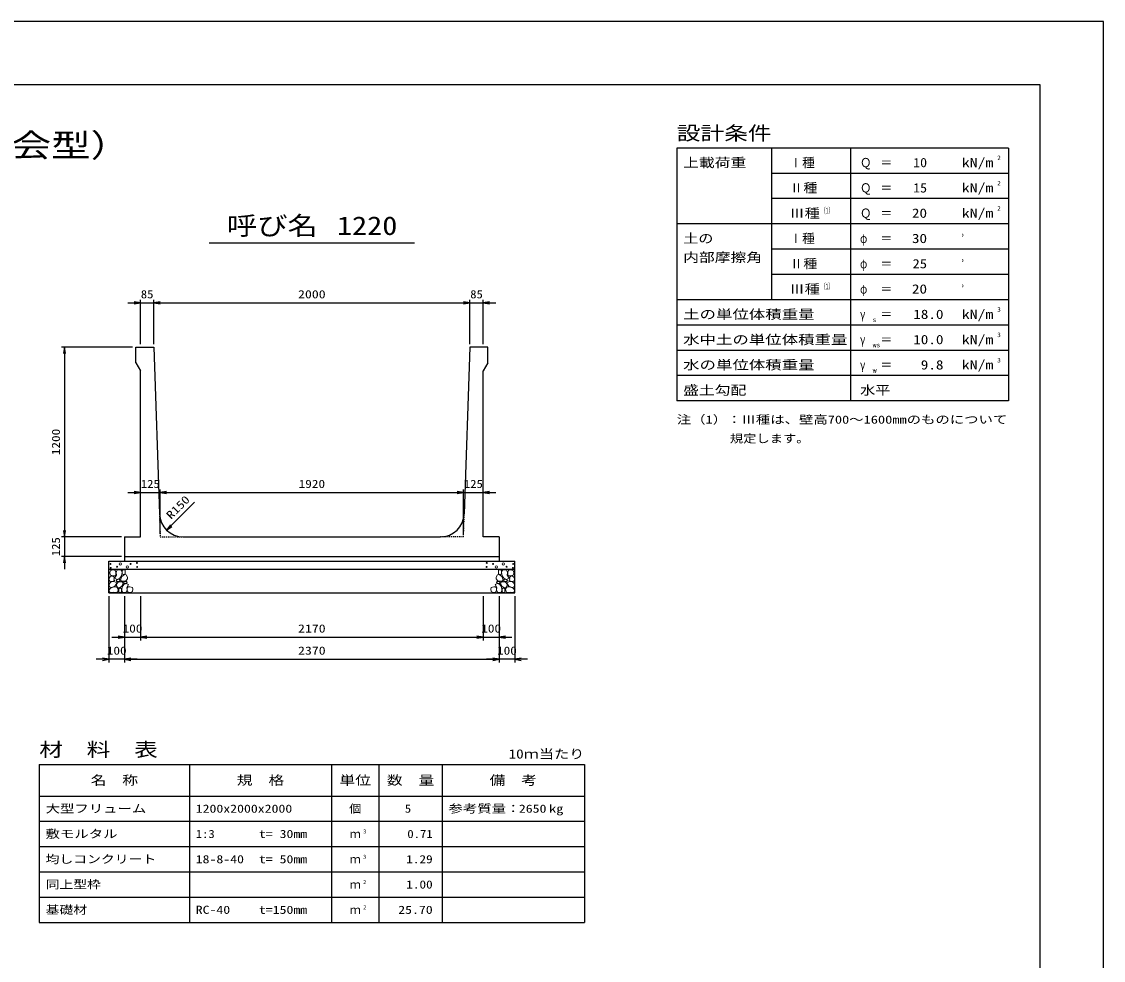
# Model space of a CAD drawing. Units: millimetres at full size. Extents: x 0 to 16820, y 0 to 11880.
# Drawn here: x 9973 to 16820, y 5940 to 11880 of the extents above; entities that cross this region are included whole.
import ezdxf
from ezdxf.enums import TextEntityAlignment as Align

# ---------------------------------------------------------------- set-up
doc = ezdxf.new("R2010")
doc.units = ezdxf.units.MM
doc.linetypes.add('DASHED_SPACED', pattern=[12, 6, -6])
for name, color, linetype, lineweight in [('0_2', 7, 'Continuous', 25), ('D-DCR-HCHn', 4, 'Continuous', 9), ('D-MTR-FRAM', 7, 'Continuous', 25), ('D-MTR-LINE', 7, 'Continuous', 25), ('D-STR-DIM', 7, 'Continuous', 25), ('D-STR-STRn', 1, 'Continuous', 25), ('D-TTL', 2, 'Continuous', 25), ('D-TTL-FRAM', 2, 'Continuous', 25), ('D-TTL-LINE', 7, 'Continuous', 25), ('D-TTL-TXT', 7, 'Continuous', 25)]:
    doc.layers.add(name, color=color, linetype=linetype, lineweight=lineweight)
for name, color, linetype in [('D-DOC', 7, 'Continuous'), ('D-MTR', 7, 'Continuous'), ('D-MTR-TXT', 7, 'Continuous')]:
    doc.layers.add(name, color=color, linetype=linetype)
doc.styles.add('ＭＳ ゴシック', font='')
doc.styles.get('ＭＳ ゴシック').set_extended_font_data('MS Gothic')

# ---------------------------------------------------------------- blocks, each defined once
blk = doc.blocks.new('open_arrow')
at = {"color": 0, "linetype": 'Continuous', "lineweight": -2}
blk.add_lwpolyline([(7.5, 1.25), (0, 0), (7.5, -1.25)], dxfattribs=at)

msp = doc.modelspace()

# ---------------------------------------------------------------- linework, layer by layer
at = {"layer": '0_2'}
for p, q in [((10625, 8245), (10625, 7965)), ((10725, 8245), (10725, 7965)), ((10725, 8245), (10725, 7965)), ((12895, 8245), (12895, 7965)), ((10545, 7985), (10805, 7985)), ((10725, 7985), (12895, 7985))]:
    msp.add_line(p, q, dxfattribs=at)
at = {"layer": 'D-DCR-HCHn'}
for points in [[(10530.46, 8365.356), (10525.26, 8349.753), (10532.194, 8339.352), (10549.53, 8337.618), (10561.366, 8342.699), (10556.464, 8354.954), (10559.932, 8361.889), (10552.997, 8368.823), (10542.596, 8372.29)], [(10563.399, 8408.696), (10547.796, 8412.163), (10533.928, 8405.228), (10532.194, 8389.626), (10535.661, 8377.491), (10552.997, 8372.29), (10565.132, 8372.29), (10570.333, 8380.958), (10570.333, 8400.028)], [(10577.267, 8410.429), (10572.067, 8394.827), (10573.8, 8377.491), (10561.665, 8358.421), (10577.267, 8349.753), (10594.603, 8358.421), (10605.005, 8372.29), (10608.472, 8394.827), (10605.005, 8406.962), (10594.603, 8412.163)], [(10606.739, 8368.823), (10598.071, 8348.02), (10605.005, 8339.352), (10625.808, 8339.352), (10634.476, 8342.819), (10643.144, 8354.954), (10643.144, 8365.356), (10634.476, 8379.224), (10624.074, 8380.958)], [(10610.206, 8406.962), (10610.206, 8386.159), (10618.874, 8380.958), (10627.542, 8386.159), (10629.275, 8398.294), (10627.542, 8408.696), (10615.407, 8412.163)], [(13013.261, 8368.823), (13021.929, 8348.02), (13014.995, 8339.352), (12994.192, 8339.352), (12985.524, 8342.819), (12976.856, 8354.954), (12976.856, 8365.356), (12985.524, 8379.224), (12995.926, 8380.958)], [(13009.794, 8406.962), (13009.794, 8386.159), (13001.126, 8380.958), (12992.458, 8386.159), (12990.725, 8398.294), (12992.458, 8408.696), (13004.593, 8412.163)], [(13042.733, 8410.429), (13047.933, 8394.827), (13046.2, 8377.491), (13058.335, 8358.421), (13042.733, 8349.753), (13025.397, 8358.421), (13014.995, 8372.29), (13011.528, 8394.827), (13014.995, 8406.962), (13025.397, 8412.163)], [(13056.601, 8408.696), (13072.204, 8412.163), (13086.072, 8405.228), (13087.806, 8389.626), (13084.339, 8377.491), (13067.003, 8372.29), (13054.868, 8372.29), (13049.667, 8380.958), (13049.667, 8400.028)], [(13089.54, 8365.356), (13094.74, 8349.753), (13087.806, 8339.352), (13070.47, 8337.618), (13058.634, 8342.699), (13063.536, 8354.954), (13060.068, 8361.889), (13067.003, 8368.823), (13077.404, 8372.29)], [(10563.366, 8307.757), (10576.208, 8327.019), (10574.603, 8331.834), (10556.946, 8336.65), (10540.894, 8335.045), (10529.658, 8325.414), (10528.052, 8314.177), (10529.658, 8302.941), (10542.499, 8299.731)], [(10569.787, 8267.627), (10581.023, 8272.443), (10584.234, 8288.494), (10577.813, 8299.731), (10566.577, 8302.941), (10552.13, 8301.336), (10536.078, 8294.915), (10528.052, 8285.284), (10528.052, 8274.048), (10532.868, 8267.627), (10552.13, 8269.232)], [(10580.735, 8349.753), (10572.067, 8342.819), (10575.534, 8337.618), (10587.669, 8337.618), (10592.87, 8339.352), (10596.337, 8346.286), (10591.136, 8351.487)], [(10608.311, 8307.757), (10616.337, 8327.019), (10609.916, 8335.045), (10590.654, 8335.045), (10582.628, 8331.834), (10574.603, 8320.598), (10574.603, 8310.967), (10582.628, 8298.125), (10592.259, 8296.52)], [(10605.101, 8272.443), (10605.101, 8291.705), (10597.075, 8296.52), (10589.049, 8291.705), (10587.444, 8280.469), (10589.049, 8270.837), (10600.285, 8267.627)], [(10635.599, 8269.232), (10640.415, 8283.679), (10638.81, 8299.731), (10650.046, 8317.388), (10635.599, 8325.414), (10619.548, 8317.388), (10609.916, 8304.546), (10606.706, 8283.679), (10609.916, 8272.443), (10619.548, 8267.627)], [(10632.389, 8325.414), (10640.415, 8331.834), (10637.204, 8336.65), (10625.968, 8336.65), (10621.153, 8335.045), (10617.942, 8328.624), (10622.758, 8323.808)], [(10648.441, 8270.837), (10662.887, 8267.627), (10675.729, 8274.048), (10677.334, 8288.494), (10674.124, 8299.731), (10658.072, 8304.546), (10646.836, 8304.546), (10642.02, 8296.52), (10642.02, 8278.863)], [(12971.559, 8270.837), (12957.113, 8267.627), (12944.271, 8274.048), (12942.666, 8288.494), (12945.876, 8299.731), (12961.928, 8304.546), (12973.164, 8304.546), (12977.98, 8296.52), (12977.98, 8278.863)], [(12984.401, 8269.232), (12979.585, 8283.679), (12981.19, 8299.731), (12969.954, 8317.388), (12984.401, 8325.414), (13000.452, 8317.388), (13010.084, 8304.546), (13013.294, 8283.679), (13010.084, 8272.443), (13000.452, 8267.627)], [(12987.611, 8325.414), (12979.585, 8331.834), (12982.796, 8336.65), (12994.032, 8336.65), (12998.847, 8335.045), (13002.058, 8328.624), (12997.242, 8323.808)], [(13011.689, 8307.757), (13003.663, 8327.019), (13010.084, 8335.045), (13029.346, 8335.045), (13037.372, 8331.834), (13045.397, 8320.598), (13045.397, 8310.967), (13037.372, 8298.125), (13027.741, 8296.52)], [(13014.899, 8272.443), (13014.899, 8291.705), (13022.925, 8296.52), (13030.951, 8291.705), (13032.556, 8280.469), (13030.951, 8270.837), (13019.715, 8267.627)], [(13039.265, 8349.753), (13047.933, 8342.819), (13044.466, 8337.618), (13032.331, 8337.618), (13027.13, 8339.352), (13023.663, 8346.286), (13028.864, 8351.487)], [(13050.213, 8267.627), (13038.977, 8272.443), (13035.766, 8288.494), (13042.187, 8299.731), (13053.423, 8302.941), (13067.87, 8301.336), (13083.922, 8294.915), (13091.948, 8285.284), (13091.948, 8274.048), (13087.132, 8267.627), (13067.87, 8269.232)], [(13056.634, 8307.757), (13043.792, 8327.019), (13045.397, 8331.834), (13063.054, 8336.65), (13079.106, 8335.045), (13090.342, 8325.414), (13091.948, 8314.177), (13090.342, 8302.941), (13077.501, 8299.731)]]:
    msp.add_lwpolyline(points, close=True, dxfattribs=at)
for centre, radius in [((10535.727, 8448.955), 3), ((10536.869, 8423.91), 3), ((10577.292, 8430.752), 3), ((10598.336, 8448.955), 7.5), ((10641.664, 8429.961), 7.5), ((10662.708, 8448.164), 3), ((10703.131, 8455.006), 3), ((10704.273, 8429.961), 3), ((12915.727, 8429.961), 3), ((12916.869, 8455.006), 3), ((12957.292, 8448.164), 3), ((12978.336, 8429.961), 7.5), ((13021.664, 8448.955), 7.5), ((13042.708, 8430.752), 3), ((13083.131, 8423.91), 3), ((13084.273, 8448.955), 3)]:
    msp.add_circle(centre, radius, dxfattribs=at)
at = {"layer": 'D-MTR-FRAM'}
for p, q in [((10085, 7180), (13535, 7180)), ((10085, 7180), (10085, 6180)), ((13535, 7180), (13535, 6180)), ((10085, 6180), (13535, 6180))]:
    msp.add_line(p, q, dxfattribs=at)
at = {"layer": 'D-MTR-LINE'}
for p, q in [((11035, 7180), (11035, 6180)), ((11935, 7180), (11935, 6180)), ((12235, 7180), (12235, 6180)), ((12635, 7180), (12635, 6180)), ((10085, 6980), (13535, 6980)), ((10085, 6820), (13535, 6820)), ((10085, 6660), (13535, 6660)), ((10085, 6500), (13535, 6500)), ((10085, 6340), (13535, 6340))]:
    msp.add_line(p, q, dxfattribs=at)
at = {"layer": 'D-STR-DIM'}
for p, q in [((10645, 10100), (10890, 10100)), ((10725, 9840), (10725, 10120)), ((10810, 9840), (10810, 10120)), ((10810, 9840), (10810, 10120)), ((10810, 10100), (12810, 10100)), ((12730, 10100), (12975, 10100)), ((12810, 9840), (12810, 10120)), ((12810, 9840), (12810, 10120)), ((12895, 9840), (12895, 10120)), ((10675, 9820), (10225, 9820)), ((10245, 9820), (10245, 8620)), ((10850, 8640), (10850, 8920)), ((10850, 8640), (10850, 8920)), ((12770, 8640), (12770, 8920)), ((12770, 8640), (12770, 8920)), ((10645, 8900), (10930, 8900)), ((10850, 8900), (12770, 8900)), ((10890.799, 8662.182), (11067.576, 8838.958)), ((12690, 8900), (12975, 8900)), ((10245, 8700), (10245, 8415)), ((10605, 8620), (10225, 8620)), ((10605, 8620), (10225, 8620)), ((10605, 8495), (10225, 8495)), ((10525, 8245), (10525, 7825)), ((10625, 8245), (10625, 7825)), ((10625, 8245), (10625, 7825)), ((12895, 8245), (12895, 7965)), ((12995, 8245), (12995, 7825)), ((12995, 8245), (12995, 7825)), ((12995, 8245), (12995, 7965)), ((13095, 8245), (13095, 7825)), ((12815, 7985), (13075, 7985)), ((10705, 7845), (10445, 7845)), ((10625, 7845), (12995, 7845)), ((13175, 7845), (12915, 7845))]:
    msp.add_line(p, q, dxfattribs=at)
at = {"layer": 'D-STR-STRn'}
for p, q in [((10695, 9820), (10810, 9820)), ((10695, 9720), (10695, 9820)), ((10810, 9820), (10845.167, 8765.003)), ((12810, 9820), (12774.833, 8765.003)), ((12925, 9820), (12810, 9820)), ((12925, 9720), (12925, 9820)), ((10695, 9720), (10725, 9670)), ((10725, 8620), (10725, 9670)), ((12925, 9720), (12895, 9670)), ((12895, 8620), (12895, 9670)), ((10625, 8620), (10625, 8495)), ((10625, 8620), (10725, 8620)), ((10995.083, 8620), (12624.917, 8620)), ((12995, 8620), (12895, 8620)), ((12995, 8620), (12995, 8495)), ((10625, 8495), (12995, 8495)), ((10625, 8495), (10625, 8465)), ((12995, 8495), (12995, 8465)), ((10525, 8265), (10525, 8465)), ((10525, 8465), (13095, 8465)), ((13095, 8265), (13095, 8465)), ((10525, 8415), (13095, 8415)), ((10525, 8265), (13095, 8265))]:
    msp.add_line(p, q, dxfattribs=at)
at = {"layer": 'D-STR-STRn', "color": 2, "linetype": 'DASHED_SPACED'}
for p, q in [((10845.167, 8765.003), (10850, 8620)), ((12770, 8620), (12774.833, 8765.003)), ((10850, 8620), (10995.083, 8620)), ((12770, 8620), (12624.917, 8620))]:
    msp.add_line(p, q, dxfattribs=at)
at = {"layer": 'D-STR-STRn'}
for centre, start, end in [((10995.083, 8770), 181.90915, 270), ((12624.917, 8770), 270, 358.09085)]:
    msp.add_arc(centre, 150, start, end, dxfattribs=at)
at = {"layer": 'D-TTL'}
for points in [[(0, 0), (16820, 0), (16820, 11880), (0, 11880)], [(400, 400), (16420, 400), (16420, 11480), (400, 11480)]]:
    msp.add_lwpolyline(points, close=True, dxfattribs=at)
at = {"layer": 'D-TTL-FRAM'}
for p, q in [((16220, 11080), (14120, 11080)), ((14120, 11080), (14120, 9480)), ((16220, 11080), (16220, 9480)), ((16220, 9480), (14120, 9480))]:
    msp.add_line(p, q, dxfattribs=at)
at = {"layer": 'D-TTL-LINE'}
for p, q in [((14720, 11080), (14720, 10120)), ((15220, 11080), (15220, 9480)), ((16220, 10920), (14720, 10920)), ((16220, 10760), (14720, 10760)), ((16220, 10600), (14120, 10600)), ((16220, 10440), (14720, 10440)), ((16220, 10280), (14720, 10280)), ((16220, 10120), (14120, 10120)), ((16220, 9960), (14120, 9960)), ((16220, 9800), (14120, 9800)), ((16220, 9640), (14120, 9640))]:
    msp.add_line(p, q, dxfattribs=at)
at = {"layer": 'D-TTL-TXT'}
msp.add_line((11160, 10480), (12460, 10480), dxfattribs=at)

# ---------------------------------------------------------------- block references
at = {"layer": '0_2', "xscale": 5.33, "yscale": 5.33, "rotation": 180}
for p in [(10625, 7985), (12895, 7985)]:
    msp.add_blockref('open_arrow', p, dxfattribs=at)
at = {"layer": '0_2', "xscale": 5.33, "yscale": 5.33}
msp.add_blockref('open_arrow', (10725, 7985), dxfattribs=at)
msp.add_blockref('open_arrow', (10725, 7985), dxfattribs=at)
at = {"layer": 'D-STR-DIM', "xscale": 5.33, "yscale": 5.33}
for p, rotation in [((10725, 10100), 180), ((12810, 10100), 180), ((12810, 10100), 180), ((10245, 9820), 270), ((10725, 8900), 180), ((12770, 8900), 180), ((12770, 8900), 180), ((10245, 8620), 90), ((10245, 8620), 90), ((10890.799, 8662.182), 45), ((10245, 8495), 270), ((12895, 7985), 180), ((10525, 7845), 180), ((12995, 7845), 180), ((12995, 7845), 180)]:
    msp.add_blockref('open_arrow', p, dxfattribs=dict(at, rotation=rotation))
for p in [(10810, 10100), (10810, 10100), (12895, 10100), (10850, 8900), (10850, 8900), (12895, 8900), (12995, 7985), (10625, 7845), (10625, 7845), (13095, 7845)]:
    msp.add_blockref('open_arrow', p, dxfattribs=at)

# ---------------------------------------------------------------- texts
at = {"layer": '0_2', "style": 'ＭＳ ゴシック'}
for s, width, p in [('100', 1.2, (10675, 8040)), ('2170', 1.25, (11810, 8040))]:
    msp.add_text(s, height=51.32, dxfattribs=dict(at, width=width)).set_placement(p, align=Align.MIDDLE_CENTER)
at = {"layer": 'D-DOC', "style": 'ＭＳ ゴシック'}
for s, width, p in [('注（1）：Ⅲ種は、壁高700～1600mmのものについて', 1.3, (14120, 9320.667)), ('\u3000\u3000\u3000\u3000規定します。', 1.2, (14120, 9200.667))]:
    msp.add_text(s, height=51.32, dxfattribs=dict(at, width=width)).set_placement(p, align=Align.BOTTOM_LEFT)
at = {"layer": 'D-MTR', "style": 'ＭＳ ゴシック', "width": 1.25}
msp.add_text('材\u3000料\u3000表', height=87.98, dxfattribs=at).set_placement((10085, 7204), align=Align.BOTTOM_LEFT)
at = {"layer": 'D-MTR', "style": 'ＭＳ ゴシック', "width": 1.2}
msp.add_text('10ｍ当たり', height=58.65, dxfattribs=at).set_placement((13535, 7199.333), align=Align.BOTTOM_RIGHT)
at = {"layer": 'D-MTR-TXT', "style": 'ＭＳ ゴシック'}
for s, height, width, p in [('名\u3000称', 58.65, 1.25, (10560, 7080)), ('規\u3000格', 58.65, 1.25, (11485, 7080)), ('単位', 58.65, 1.25, (12085, 7080)), ('数\u3000量', 58.65, 1.25, (12435, 7080)), ('備\u3000考', 58.65, 1.25, (13085, 7080)), ('個', 51.32, 1.1, (12085, 6900))]:
    msp.add_text(s, height=height, dxfattribs=dict(at, width=width)).set_placement(p, align=Align.MIDDLE_CENTER)
for s, width, p in [('大型フリューム', 1.3, (10125, 6900)), ('1200x2000x2000', 1.25, (11075, 6900)), ('参考質量：    kg', 1.3, (12675, 6900)), ('敷モルタル', 1.3, (10125, 6740)), ('1:3', 1.15, (11075, 6740)), ('t= 30mm', 1.25, (11475, 6740)), ('均しコンクリート', 1.25, (10125, 6580)), ('18-8-40', 1.25, (11075, 6580)), ('t= 50mm', 1.25, (11475, 6580)), ('同上型枠', 1.25, (10125, 6420)), ('基礎材', 1.25, (10125, 6260)), ('RC-40', 1.25, (11075, 6260)), ('t=150mm', 1.25, (11475, 6260))]:
    msp.add_text(s, height=51.32, dxfattribs=dict(at, width=width)).set_placement(p, align=Align.MIDDLE_LEFT)
for s, width, p in [('5', 1.15, (12438.553, 6900)), ('2650', 1.25, (13295, 6900)), ('0.71', 1.15, (12575, 6740)), ('1.29', 1.2, (12575, 6580)), ('1.00', 1.2, (12575, 6420)), ('25.70', 1.25, (12575, 6260))]:
    msp.add_text(s, height=51.32, dxfattribs=dict(at, width=width)).set_placement(p, align=Align.MIDDLE_RIGHT)
for p in [(12085, 6740), (12085, 6580), (12085, 6420), (12085, 6260)]:
    msp.add_text('ｍ', height=51.32, dxfattribs=at).set_placement(p, align=Align.MIDDLE_CENTER)
at = {"layer": 'D-MTR-TXT', "style": 'ＭＳ ゴシック', "width": 1.15}
for s, p in [('3', (12135, 6735.333)), ('3', (12135, 6575.333)), ('2', (12135, 6415.333)), ('2', (12135, 6255.333))]:
    msp.add_text(s, height=25.66, dxfattribs=at).set_placement(p, align=Align.BOTTOM_LEFT)
at = {"layer": 'D-STR-DIM', "style": 'ＭＳ ゴシック'}
for s, width, p in [('85', 1.15, (10767.5, 10155)), ('2000', 1.25, (11810, 10155)), ('85', 1.15, (12852.5, 10155)), ('125', 1.15, (10787.5, 8955)), ('1920', 1.2, (11810, 8955)), ('125', 1.15, (12832.5, 8955)), ('100', 1.2, (12945, 8040)), ('100', 1.2, (10575, 7900)), ('2370', 1.25, (11810, 7900)), ('100', 1.2, (13045, 7900))]:
    msp.add_text(s, height=51.32, dxfattribs=dict(at, width=width)).set_placement(p, align=Align.MIDDLE_CENTER)
for s, width, p in [('1200', 1.2, (10190, 9220)), ('125', 1.15, (10190, 8557.5))]:
    msp.add_text(s, height=51.32, rotation=90, dxfattribs=dict(at, width=width)).set_placement(p, align=Align.MIDDLE_CENTER)
at = {"layer": 'D-STR-DIM', "style": 'ＭＳ ゴシック', "width": 1.25}
msp.add_text('R150', height=51.32, rotation=45, dxfattribs=at).set_placement((10929.739, 8716.207), align=Align.BOTTOM_LEFT)
at = {"layer": 'D-TTL-TXT', "style": 'ＭＳ ゴシック'}
for s, height, width, p in [('設計条件', 87.98, 1.25, (14120, 11104)), ('上載荷重', 58.65, 1.25, (14160, 10941.333)), ('2', 29.33, 1.15, (16148, 10994.667)), ('Ｑ', 58.65, 0.9, (15280, 10941.333)), ('＝', 58.65, 0.95, (15408, 10941.333)), ('kN/m', 58.65, 1.25, (15924, 10941.333)), ('Ⅱ種', 58.65, 1.1, (14833.333, 10781.333)), ('Ｑ', 58.65, 0.9, (15280, 10781.333)), ('＝', 58.65, 0.95, (15408, 10781.333)), ('kN/m', 58.65, 1.25, (15924, 10781.333)), ('2', 29.33, 1.15, (16148, 10834.667)), ('Ⅲ種', 58.65, 1.2, (14833.333, 10621.333)), ('（1）', 36.66, 0.6, (15031.179, 10655.282)), ('Ｑ', 58.65, 0.9, (15280, 10621.333)), ('＝', 58.65, 0.95, (15408, 10621.333)), ('kN/m', 58.65, 1.25, (15924, 10621.333)), ('2', 29.33, 1.15, (16148, 10674.667)), ('土の', 58.65, 1.2, (14160, 10461.333)), ('φ', 58.65, 0.75, (15280, 10461.333)), ('＝', 58.65, 0.95, (15408, 10461.333)), ('°', 58.65, 0.3, (15924, 10461.333)), ('内部摩擦角', 58.65, 1.25, (14160, 10341.333)), ('Ⅱ種', 58.65, 1.1, (14833.333, 10301.333)), ('φ', 58.65, 0.75, (15280, 10301.333)), ('＝', 58.65, 0.95, (15408, 10301.333)), ('°', 58.65, 0.3, (15924, 10301.333)), ('Ⅲ種', 58.65, 1.2, (14833.333, 10141.333)), ('（1）', 36.66, 0.6, (15031.179, 10175.282)), ('φ', 58.65, 0.75, (15280, 10141.333)), ('°', 58.65, 0.3, (15924, 10141.333)), ('＝', 58.65, 0.95, (15408, 10141.333)), ('土の単位体積重量', 58.65, 1.3, (14160, 9981.333)), ('3', 29.33, 1.15, (16148, 10034.667)), ('γ', 58.65, 0.75, (15280, 9981.333)), ('s', 29.33, 1.15, (15360, 9970.667)), ('＝', 58.65, 0.95, (15408, 9981.333)), ('kN/m', 58.65, 1.25, (15924, 9981.333)), ('水中土の単位体積重量', 58.65, 1.3, (14160, 9821.333)), ('γ', 58.65, 0.75, (15280, 9821.333)), ('＝', 58.65, 0.95, (15408, 9821.333)), ('kN/m', 58.65, 1.25, (15924, 9821.333)), ('3', 29.33, 1.15, (16148, 9874.667)), ('ws', 29.33, 1.2, (15360, 9810.667)), ('水の単位体積重量', 58.65, 1.3, (14160, 9661.333)), ('γ', 58.65, 0.75, (15280, 9661.333)), ('kN/m', 58.65, 1.25, (15924, 9661.333)), ('3', 29.33, 1.15, (16148, 9714.667)), ('w', 29.33, 1.25, (15360, 9650.667)), ('＝', 58.65, 0.95, (15408, 9661.333)), ('盛土勾配', 58.65, 1.25, (14160, 9501.333)), ('水平', 58.65, 1.2, (15280, 9501.333))]:
    msp.add_text(s, height=height, dxfattribs=dict(at, width=width)).set_placement(p, align=Align.BOTTOM_LEFT)
for s, height, width, p in [('大型フリューム（農業土木事業協会型）', 146.6, 1.25, (8410, 10980)), ('呼び名', 117.3, 1.2, (11560, 10495)), ('1220', 117.3, 1.2, (12160, 10495))]:
    msp.add_text(s, height=height, dxfattribs=dict(at, width=width)).set_placement(p, align=Align.BOTTOM_CENTER)
for p in [(14833.333, 10941.333), (14833.333, 10461.333)]:
    msp.add_text('Ⅰ種', height=58.65, dxfattribs=at).set_placement(p, align=Align.BOTTOM_LEFT)
for s, width, p in [('10', 1.1, (15704, 10941.333)), ('15', 1.1, (15704, 10781.333)), ('20', 1.2, (15704, 10621.333)), ('30', 1.2, (15704, 10461.333)), ('25', 1.15, (15704, 10301.333)), ('20', 1.2, (15704, 10141.333)), ('18.0', 1.2, (15808, 9981.333)), ('10.0', 1.2, (15808, 9821.333)), ('9.8', 1.2, (15808, 9661.333))]:
    msp.add_text(s, height=58.65, dxfattribs=dict(at, width=width)).set_placement(p, align=Align.BOTTOM_RIGHT)

doc.saveas('drawing.dxf')
